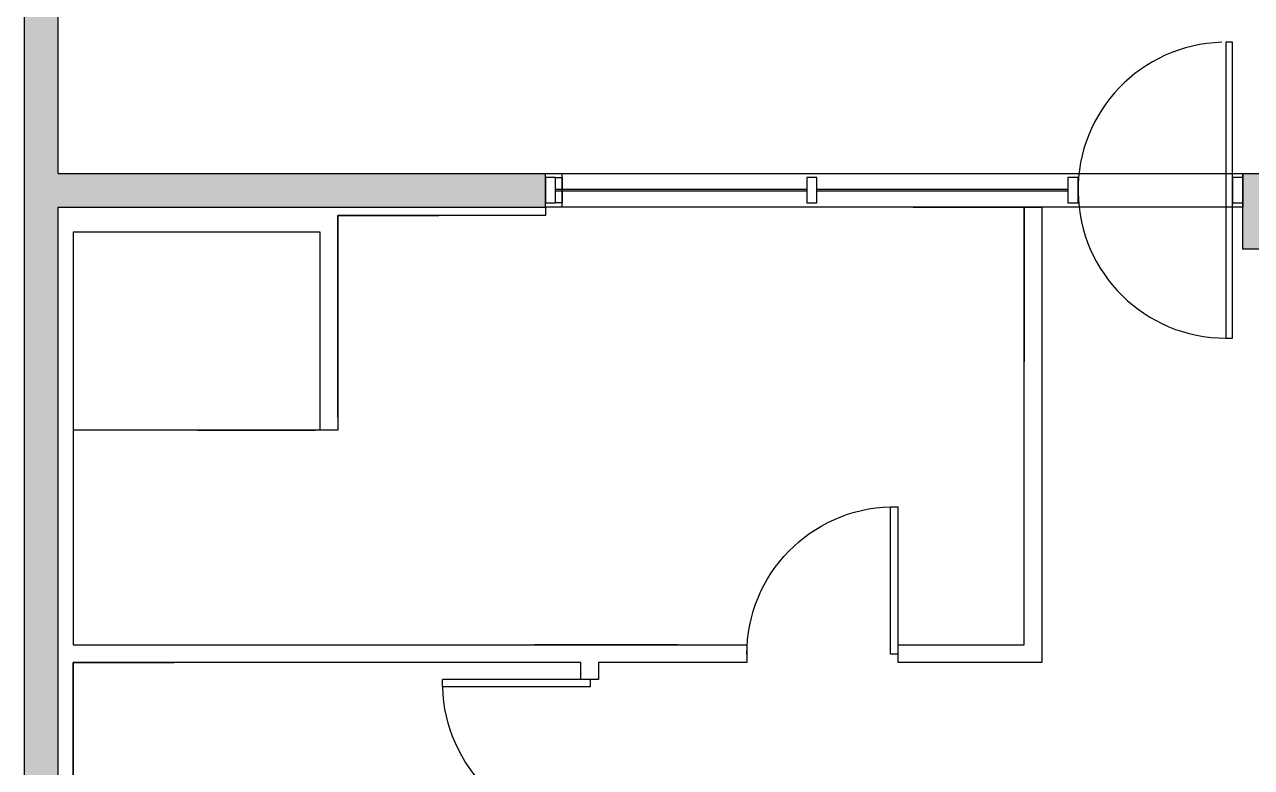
# Model space of a CAD drawing. Extents: x 11551484 to 2613213153046, y -2602833546311 to 14142.
# Drawn here: x 11557550 to 11564852, y -14419389 to -14414970 of the extents above; entities that cross this region are included whole.
import ezdxf

# ---------------------------------------------------------------- set-up
doc = ezdxf.new("R2010")
doc.units = 0
doc.header["$LTSCALE"] = 1000
doc.header["$MEASUREMENT"] = 0
doc.layers.add('CO-DOOR', color=8, linetype='CONTINUOUS')

msp = doc.modelspace()

# ---------------------------------------------------------------- hatches: boundary and pattern name
at = {"layer": 'CO-DOOR'}
h = msp.add_hatch(color=256, dxfattribs=at)
h.dxf.hatch_style = 1
h.paths.add_polyline_path([(11573349.8, -14411205.8), (11557549.8, -14411205.8), (11557549.8, -14426810.8), (11557749.8, -14426810.8), (11557749.8, -14426195.8), (11557909.8, -14426195.8), (11557909.8, -14425410.8), (11557749.8, -14425410.8), (11557749.8, -14416055.8), (11560649.8, -14416055.8), (11560649.8, -14415855.8), (11557749.8, -14415855.8), (11557749.8, -14411405.8), (11560449.8, -14411405.8), (11560449.8, -14414855.8), (11560649.8, -14414855.8), (11560649.8, -14411405.8), (11565749.8, -14411405.8), (11565749.8, -14414455.8), (11565949.8, -14414455.8), (11565949.8, -14411405.8), (11569149.8, -14411405.8), (11569149.8, -14414455.8), (11569349.8, -14414455.8), (11569349.8, -14413705.8), (11569949.8, -14413705.8), (11569949.8, -14413616.3), (11569939.8, -14413616.3), (11569939.8, -14413576.3), (11569949.8, -14413505.8), (11569349.8, -14413505.8), (11569349.8, -14411405.8), (11571549.8, -14411405.8), (11571549.8, -14413505.8), (11570949.8, -14413505.8), (11570949.8, -14413576.3), (11570959.8, -14413576.3), (11570959.8, -14413630.8), (11570949.8, -14413630.8), (11570949.8, -14413705.8), (11571749.8, -14413705.8), (11571749.8, -14413210.8), (11574897.8, -14413210.8), (11574897.8, -14412805.8), (11571749.8, -14412805.8), (11571749.8, -14411405.8), (11573349.8, -14411405.8)])
h.paths.add_polyline_path([(11565549.8, -14416055.8), (11570049.8, -14416055.8), (11570049.8, -14415855.8), (11564799.8, -14415855.8), (11564799.8, -14415880.8), (11564799.8, -14416030.8), (11564799.8, -14416055.8), (11564799.8, -14416305.8), (11565549.8, -14416305.8)], flags=17)
h.paths.add_polyline_path([(11571829.8, -14415855.8), (11571549.8, -14415855.8), (11571049.8, -14415855.8), (11571049.8, -14416055.8), (11571049.8, -14416365.8), (11571829.8, -14416365.8)], flags=17)
h.paths.add_polyline_path([(11578227.8, -14411205.8), (11577349.8, -14411205.8), (11577349.8, -14411405.8), (11577349.8, -14412005.8), (11578027.8, -14412005.8), (11578027.8, -14412805.8), (11577547.8, -14412805.8), (11577547.8, -14413105.8), (11578027.8, -14413105.8), (11578027.8, -14413105.8), (11578227.8, -14413105.8)])
h.paths.add_polyline_path([(11578227.8, -14413955.8), (11578077.8, -14413955.8), (11578027.8, -14413955.8), (11578027.8, -14414705.8), (11578227.8, -14414705.8)])
h.paths.add_polyline_path([(11578227.8, -14415255.8), (11578077.8, -14415255.8), (11578027.8, -14415255.8), (11578027.8, -14415414.8), (11577465.8, -14415414.8), (11577465.8, -14416255.8), (11578027.8, -14416255.8), (11578027.8, -14416355.8), (11578227.8, -14416355.8)])
h.paths.add_polyline_path([(11578227.8, -14417585.8), (11578077.8, -14417585.8), (11578027.8, -14417585.8), (11578027.8, -14418150.8), (11578227.8, -14418150.8)])
h.paths.add_polyline_path([(11577949.8, -14422760.8), (11577349.8, -14422760.8), (11577349.8, -14423460.8), (11577949.8, -14423460.8)])
h.paths.add_polyline_path([(11572906.8, -14425380.8), (11572426.8, -14425380.8), (11572426.8, -14426160.8), (11572906.8, -14426160.8)], flags=17)
h.paths.add_polyline_path([(11565399.8, -14425095.8), (11564914.8, -14425095.8), (11564914.8, -14425870.8), (11565399.8, -14425870.8)], flags=17)

# ---------------------------------------------------------------- linework, layer by layer
for p, q in [((11557549.8, -14426810.8), (11557549.8, -14411205.8)), ((11557749.8, -14415855.8), (11557749.8, -14411405.8)), ((11564699.8, -14415075.8), (11564699.8, -14416835.8)), ((11564739.8, -14415075.8), (11564699.8, -14415075.8)), ((11564699.8, -14415075.8), (11564699.8, -14416835.8)), ((11564739.8, -14415075.8), (11564699.8, -14415075.8)), ((11564739.8, -14416835.8), (11564739.8, -14415075.8)), ((11564739.8, -14416835.8), (11564739.8, -14415075.8)), ((11557749.8, -14415855.8), (11560649.8, -14415855.8)), ((11560649.8, -14416055.8), (11560649.8, -14415855.8)), ((11560649.8, -14415855.8), (11564799.8, -14415855.8)), ((11560649.8, -14416055.8), (11560649.8, -14415855.8)), ((11560709.8, -14415880.8), (11560649.8, -14415880.8)), ((11560649.8, -14415880.8), (11560649.8, -14416030.8)), ((11560709.8, -14416030.8), (11560709.8, -14415880.8)), ((11560709.8, -14415880.8), (11560749.8, -14415880.8)), ((11560709.8, -14416030.8), (11560709.8, -14415880.8)), ((11560749.8, -14415855.8), (11564799.8, -14415855.8)), ((11560749.8, -14416055.8), (11560749.8, -14415855.8)), ((11560749.8, -14415880.8), (11560749.8, -14416030.8)), ((11562264.8, -14415880.8), (11562204.8, -14415880.8)), ((11562204.8, -14415880.8), (11562204.8, -14416030.8)), ((11562264.8, -14415880.8), (11562204.8, -14415880.8)), ((11562204.8, -14415880.8), (11562204.8, -14416030.8)), ((11562264.8, -14416030.8), (11562264.8, -14415880.8)), ((11562264.8, -14416030.8), (11562264.8, -14415880.8)), ((11563819.8, -14415880.8), (11563759.8, -14415880.8)), ((11563759.8, -14415880.8), (11563759.8, -14416030.8)), ((11563819.8, -14415880.8), (11563759.8, -14415880.8)), ((11563759.8, -14415880.8), (11563759.8, -14416030.8)), ((11563819.8, -14416030.8), (11563819.8, -14415880.8)), ((11563819.8, -14416030.8), (11563819.8, -14415880.8)), ((11564799.8, -14415880.8), (11564739.8, -14415880.8)), ((11564739.8, -14415880.8), (11564739.8, -14416030.8)), ((11564799.8, -14415880.8), (11564739.8, -14415880.8)), ((11564739.8, -14415880.8), (11564739.8, -14416030.8)), ((11564799.8, -14415855.8), (11570049.8, -14415855.8)), ((11564799.8, -14415855.8), (11564799.8, -14416055.8)), ((11564799.8, -14416305.8), (11564799.8, -14415855.8)), ((11564799.8, -14415855.8), (11564799.8, -14416055.8)), ((11564799.8, -14416030.8), (11564799.8, -14415880.8)), ((11564799.8, -14416030.8), (11564799.8, -14415880.8)), ((11562204.8, -14415950.8), (11560709.8, -14415950.8)), ((11562204.8, -14415950.8), (11560709.8, -14415950.8)), ((11562204.8, -14415960.8), (11560709.8, -14415960.8)), ((11562204.8, -14415960.8), (11560709.8, -14415960.8)), ((11563759.8, -14415950.8), (11562264.8, -14415950.8)), ((11563759.8, -14415950.8), (11562264.8, -14415950.8)), ((11563759.8, -14415960.8), (11562264.8, -14415960.8)), ((11563759.8, -14415960.8), (11562264.8, -14415960.8)), ((11560649.8, -14416030.8), (11560709.8, -14416030.8)), ((11560749.8, -14416030.8), (11560709.8, -14416030.8)), ((11562204.8, -14416030.8), (11562264.8, -14416030.8)), ((11562204.8, -14416030.8), (11562264.8, -14416030.8)), ((11563759.8, -14416030.8), (11563759.8, -14416030.8)), ((11563759.8, -14416030.8), (11563819.8, -14416030.8)), ((11563759.8, -14416030.8), (11563819.8, -14416030.8)), ((11564739.8, -14416030.8), (11564799.8, -14416030.8)), ((11564739.8, -14416030.8), (11564799.8, -14416030.8)), ((11557749.8, -14425410.8), (11557749.8, -14416055.8)), ((11557749.8, -14416055.8), (11560649.8, -14416055.8)), ((11557749.8, -14425410.8), (11557749.8, -14416055.8)), ((11557749.8, -14416055.8), (11560649.8, -14416055.8)), ((11558743.7, -14416055.8), (11558743.7, -14416055.8)), ((11559414.8, -14417305.8), (11559414.8, -14416105.8)), ((11559414.8, -14416105.8), (11560014.8, -14416105.8)), ((11560649.8, -14416105.8), (11559414.8, -14416105.8)), ((11559414.8, -14416105.8), (11559414.8, -14417383.8)), ((11564799.8, -14416055.8), (11560649.8, -14416055.8)), ((11560649.8, -14416055.8), (11560649.8, -14416105.8)), ((11564799.8, -14416055.8), (11560749.8, -14416055.8)), ((11561903.4, -14416055.8), (11561103.4, -14416055.8)), ((11562838.8, -14416055.8), (11563498.8, -14416055.8)), ((11563498.8, -14416055.8), (11563498.8, -14416975.8)), ((11563498.8, -14418660.8), (11563498.8, -14416055.8)), ((11563498.8, -14416055.8), (11563603.8, -14416055.8)), ((11563603.8, -14416055.8), (11563603.8, -14418765.8)), ((11559309.8, -14416205.8), (11557839.8, -14416205.8)), ((11557839.8, -14416205.8), (11557839.8, -14418660.8)), ((11559309.8, -14417383.8), (11559309.8, -14416205.8)), ((11565549.8, -14416305.8), (11564799.8, -14416305.8)), ((11564699.8, -14416835.8), (11564739.8, -14416835.8)), ((11564699.8, -14416835.8), (11564739.8, -14416835.8)), ((11563498.8, -14417275.8), (11563498.8, -14416975.8)), ((11563498.8, -14417575.8), (11563498.8, -14417275.8)), ((11559309.8, -14417383.8), (11557839.8, -14417383.8)), ((11558580.7, -14417383.8), (11559280.7, -14417383.8)), ((11559414.8, -14417383.8), (11559309.8, -14417383.8)), ((11563498.8, -14417875.8), (11563498.8, -14417575.8)), ((11563498.8, -14418285.8), (11563498.8, -14417875.8)), ((11557839.8, -14418230.8), (11557839.8, -14418660.8)), ((11557749.8, -14418555.8), (11557749.8, -14418555.8)), ((11557749.8, -14418655.8), (11557749.8, -14418655.8)), ((11557839.8, -14418660.8), (11559579.8, -14418660.8)), ((11557839.8, -14418660.8), (11561848.8, -14418660.8)), ((11559579.8, -14418660.8), (11560584.8, -14418660.8)), ((11561436.8, -14418660.8), (11560584.8, -14418660.8)), ((11561848.8, -14418660.8), (11561848.8, -14418765.8)), ((11562748.8, -14418765.8), (11562748.8, -14418660.8)), ((11562748.8, -14418660.8), (11563498.8, -14418660.8)), ((11557840.3, -14420265.7), (11557839.8, -14418765.8)), ((11557839.8, -14418765.8), (11558439.8, -14418765.8)), ((11560860.8, -14418765.8), (11557839.8, -14418765.8)), ((11557839.8, -14418765.8), (11557839.8, -14423085.8)), ((11560860.8, -14418865.8), (11560860.8, -14418765.8)), ((11561848.8, -14418765.8), (11560965.8, -14418765.8)), ((11560965.8, -14418765.8), (11560965.8, -14418865.8)), ((11563498.8, -14418765.8), (11562748.8, -14418765.8)), ((11563603.8, -14418765.8), (11563498.8, -14418765.8)), ((11560965.8, -14418865.8), (11560860.8, -14418865.8))]:
    msp.add_line(p, q, dxfattribs=at)
at = {"layer": 'CO-DOOR', "extrusion": (0, 0, -1)}
for p, q in [((11562703.8, -14417838.3), (11562748.8, -14417838.3)), ((11562703.8, -14418715.8), (11562703.8, -14417838.3)), ((11562748.8, -14418715.8), (11562748.8, -14417838.3)), ((11562748.8, -14418715.8), (11562703.8, -14418715.8)), ((11560038.3, -14418910.8), (11560038.3, -14418865.8)), ((11560915.8, -14418865.8), (11560038.3, -14418865.8)), ((11560915.8, -14418865.8), (11560915.8, -14418910.8)), ((11560915.8, -14418910.8), (11560038.3, -14418910.8))]:
    msp.add_line(p, q, dxfattribs=at)
at = {"layer": 'CO-DOOR'}
msp.add_arc((11564700, -14415955.7), 880.2, 91.57331, 269.9892, dxfattribs=at)
msp.add_arc((11564700, -14415955.7), 880.2, 91.57331, 269.9892, dxfattribs=at)
at = {"layer": 'CO-DOOR', "extrusion": (0, 0, -1)}
for centre, start, end in [((-11562726.3, -14418715.8), 0, 88.53072), ((-11560915.8, -14418888.3), 270, 358.53072)]:
    msp.add_arc(centre, 877.5, start, end, dxfattribs=at)

doc.saveas('drawing.dxf')
